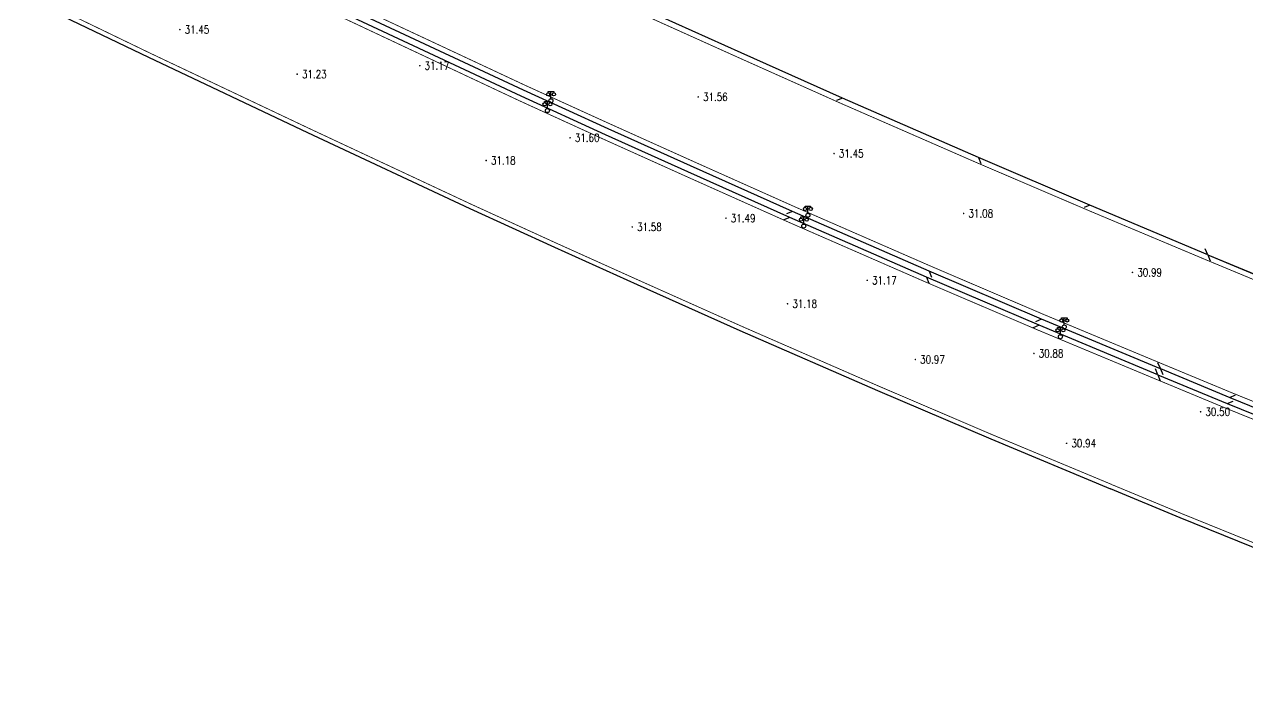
# Model space of a CAD drawing. Extents: x 404846 to 408477, y 3390929 to 3392894.
# Drawn here: x 405444.3 to 405597.2, y 3392360.3 to 3392442.8 of the extents above; entities that cross this region are included whole.
import ezdxf
from ezdxf.enums import TextEntityAlignment as Align

# ---------------------------------------------------------------- set-up
doc = ezdxf.new("R2010")
doc.units = 0
doc.header["$LTSCALE"] = 0.5
doc.layers.get('0').update_dxf_attribs({"linetype": 'CONTINUOUS'})
doc.layers.add('ASSIST', color=7, linetype='CONTINUOUS', plot=False)
for name, color, linetype in [('DLDW', 11, 'CONTINUOUS'), ('DLSS', 4, 'CONTINUOUS'), ('GCD', 1, 'CONTINUOUS')]:
    doc.layers.add(name, color=color, linetype=linetype)
doc.styles.add('HZ', font='rs.shx', dxfattribs={"width": 0.8, "bigfont": 'hztxt.shx'})

# ---------------------------------------------------------------- blocks, each defined once
blk = doc.blocks.new('gc097')
for p, q in [((-0.7, 2), (-0.7, 2.3)), ((-0.7, 2.3), (0.7, 2.3)), ((0, 0.5), (0, 2.3)), ((0.7, 2.3), (0.7, 2))]:
    blk.add_line(p, q)
for centre, radius in [((-0.7, 1.6), 0.4), ((0, 0), 0.5), ((0.73, 1.6), 0.4)]:
    blk.add_circle(centre, radius)
blk = doc.blocks.new('GC200')
at = {"linetype": 'Continuous', "const_width": 0.2, "flags": 128}
blk.add_lwpolyline([(-0.1, 0, 1), (0.1, 0, 1)], format="xyb", close=True, dxfattribs=at)

msp = doc.modelspace()

# ---------------------------------------------------------------- linework, layer by layer
at = {"layer": 'ASSIST', "linetype": 'Continuous', "flags": 128}
for points, elevation in [([(405586.014, 3392398.999), (405571.162, 3392405.19), (405557.111, 3392411.202), (405540.01, 3392418.672), (405527.268, 3392424.37), (405516.968, 3392429.01), (405506.434, 3392433.825), (405450.817, 3392459.892)], 31.052), ([(405444.35, 3392446.184), (405459.851, 3392438.696), (405479.722, 3392429.286), (405500.014, 3392419.791), (405500.019, 3392419.79), (405510.592, 3392414.958), (405520.949, 3392410.292), (405533.771, 3392404.557), (405550.988, 3392397.037), (405565.158, 3392390.974), (405580.076, 3392384.756)], 31.071), ([(405586.329, 3392399.756), (405571.48, 3392405.945), (405557.437, 3392411.954), (405540.341, 3392419.421), (405527.604, 3392425.118), (405517.307, 3392429.756), (405506.709, 3392434.578), (405506.71, 3392434.597), (405481.421, 3392446.434)], 31.036), ([(405592.247, 3392413.999), (405577.525, 3392420.204), (405563.582, 3392426.169), (405546.602, 3392433.586), (405533.946, 3392439.247), (405523.706, 3392443.859)], 31.135), ([(405592.247, 3392413.999), (405600.844, 3392410.427), (405609.772, 3392406.811), (405619.445, 3392402.814), (405630.506, 3392398.32), (405647.21, 3392391.705), (405657.769, 3392387.634), (405671.134, 3392382.538), (405674.737, 3392381.217), (405687.72, 3392376.308)], 29.818), ([(405586.012, 3392398.992), (405594.675, 3392395.393), (405603.618, 3392391.77), (405613.292, 3392387.773), (405624.543, 3392383.259), (405641.314, 3392376.618), (405651.963, 3392372.512), (405665.561, 3392367.335), (405669.087, 3392366.043), (405682.068, 3392361.135)], 29.824), ([(405586.334, 3392399.766), (405594.993, 3392396.168), (405603.936, 3392392.546), (405613.609, 3392388.548), (405624.835, 3392383.996), (405641.602, 3392377.356), (405652.247, 3392373.251), (405665.832, 3392368.076), (405669.362, 3392366.782), (405682.343, 3392361.873), (405692.56, 3392358.126), (405707.851, 3392352.596), (405717.91, 3392349.063), (405723.832, 3392346.956), (405732.172, 3392344.03), (405740.444, 3392341.218), (405751.066, 3392337.558), (405761.236, 3392334.155), (405777.878, 3392328.654), (405794.009, 3392323.441), (405815.225, 3392316.851)], 30.059), ([(405702.461, 3392337.246), (405686.993, 3392342.842), (405676.666, 3392346.63), (405663.686, 3392351.538), (405660.234, 3392352.803), (405646.423, 3392358.081), (405635.688, 3392362.221), (405618.852, 3392368.888), (405607.455, 3392373.502), (405597.78, 3392377.5), (405588.823, 3392381.128), (405580.096, 3392384.754)], 30.225)]:
    msp.add_lwpolyline(points, dxfattribs=dict(at, elevation=elevation))
at = {"layer": 'DLSS', "linetype": 'Continuous'}
for p, q in [((405546.602, 3392433.586), (405545.857, 3392433.294)), ((405563.582, 3392426.169), (405546.602, 3392433.586)), ((405563.582, 3392426.169), (405563.874, 3392425.424)), ((405577.525, 3392420.204), (405576.784, 3392419.902)), ((405592.247, 3392413.999), (405577.525, 3392420.204)), ((405540.01, 3392418.672), (405539.265, 3392418.38)), ((405540.341, 3392419.421), (405539.596, 3392419.129)), ((405557.111, 3392411.202), (405540.01, 3392418.672)), ((405557.437, 3392411.954), (405540.341, 3392419.421)), ((405592.247, 3392413.999), (405591.942, 3392414.738)), ((405592.247, 3392413.999), (405600.844, 3392410.427)), ((405592.247, 3392413.999), (405592.549, 3392413.258)), ((405557.111, 3392411.202), (405557.403, 3392410.457)), ((405557.437, 3392411.954), (405557.729, 3392411.209)), ((405571.162, 3392405.19), (405570.422, 3392404.886)), ((405571.48, 3392405.945), (405570.74, 3392405.64)), ((405586.014, 3392398.999), (405571.162, 3392405.19)), ((405586.329, 3392399.756), (405571.48, 3392405.945)), ((405586.334, 3392399.766), (405586.029, 3392400.505)), ((405586.012, 3392398.992), (405585.707, 3392399.731)), ((405586.012, 3392398.992), (405594.675, 3392395.393)), ((405586.014, 3392398.999), (405586.318, 3392398.259)), ((405586.329, 3392399.756), (405586.634, 3392399.016)), ((405586.334, 3392399.766), (405594.993, 3392396.168)), ((405594.675, 3392395.393), (405595.414, 3392395.698)), ((405594.993, 3392396.168), (405595.732, 3392396.473))]:
    msp.add_line(p, q, dxfattribs=at)
at = {"layer": 'DLSS', "linetype": 'Continuous', "const_width": 0.1, "flags": 128}
for points, elevation in [([(405506.979, 3392435.172), (405481.692, 3392447.008), (405462.707, 3392456.095), (405451.64, 3392461.417)], 31.567), ([(405506.183, 3392433.275), (405450.576, 3392459.415)], 31.406), ([(405591.994, 3392413.39), (405577.26, 3392419.579), (405563.313, 3392425.547), (405546.328, 3392432.966), (405533.668, 3392438.628), (405523.426, 3392443.242), (405512.931, 3392448.039)], 30.974), ([(405500.25, 3392420.294), (405479.958, 3392429.789), (405460.091, 3392439.197), (405444.591, 3392446.684)], 31.438), ([(405586.58, 3392400.357), (405571.734, 3392406.546), (405557.695, 3392412.552), (405540.605, 3392420.018), (405527.871, 3392425.713), (405517.576, 3392430.35), (405506.979, 3392435.172)], 30.974), ([(405585.781, 3392398.442), (405570.926, 3392404.633), (405556.872, 3392410.647), (405539.765, 3392418.119), (405527.021, 3392423.819), (405516.718, 3392428.46), (405506.183, 3392433.275)], 30.974), ([(405580.289, 3392385.267), (405565.373, 3392391.485), (405551.207, 3392397.546), (405533.995, 3392405.064), (405521.176, 3392410.797), (405510.82, 3392415.462), (405500.25, 3392420.294)], 30.974), ([(405591.994, 3392413.39), (405600.593, 3392409.817), (405609.522, 3392406.2), (405619.195, 3392402.203), (405630.274, 3392397.732), (405646.98, 3392391.117), (405657.542, 3392387.044), (405670.906, 3392381.916), (405674.506, 3392380.597), (405687.489, 3392375.688), (405697.606, 3392371.976), (405712.737, 3392366.511), (405722.826, 3392362.968), (405728.745, 3392360.861), (405736.987, 3392357.97), (405745.223, 3392355.17), (405755.742, 3392351.53), (405765.886, 3392348.136), (405782.456, 3392342.658), (405798.459, 3392337.486), (405819.595, 3392330.921)], 30.059), ([(405586.58, 3392400.357), (405595.237, 3392396.761), (405604.178, 3392393.139), (405613.852, 3392389.141), (405625.068, 3392384.586), (405641.833, 3392377.947), (405652.475, 3392373.843), (405666.048, 3392368.663), (405669.58, 3392367.368), (405682.562, 3392362.459)], 29.821), ([(405585.785, 3392398.445), (405594.451, 3392394.845), (405603.394, 3392391.222), (405613.068, 3392387.225), (405624.309, 3392382.67), (405641.083, 3392376.028), (405651.736, 3392371.92), (405665.342, 3392366.738), (405668.865, 3392365.446), (405681.846, 3392360.538)], 29.811), ([(405580.303, 3392385.252), (405589.028, 3392381.627), (405597.984, 3392377.999), (405607.659, 3392374.001), (405619.046, 3392369.378), (405635.88, 3392362.713), (405646.613, 3392358.574), (405660.409, 3392353.28), (405663.864, 3392352.014), (405676.843, 3392347.106)], 29.807)]:
    msp.add_lwpolyline(points, dxfattribs=dict(at, elevation=elevation))

# ---------------------------------------------------------------- block references
at = {"layer": 'DLDW', "linetype": 'Continuous', "xscale": 0.5, "yscale": 0.5}
for p in [(405510.161, 3392433.265, 31.883), (405509.706, 3392432.029, 31.74), (405542.268, 3392418.941, 32.083), (405541.757, 3392417.597, 32.026), (405573.827, 3392403.764, 31.759), (405574.316, 3392404.988, 31.674)]:
    msp.add_blockref('gc097', p, dxfattribs=at)
at = {"layer": 'GCD', "linetype": 'Continuous'}
ref = msp.add_blockref('GC200', (405463.773, 3392442.161, 31.447), dxfattribs=dict(at, xscale=0.5, yscale=0.5, zscale=0.5))
ref.add_attrib('height', '31.45', dxfattribs={"linetype": 'Continuous', "height": 1, "style": 'HZ', "width": 0.8}).set_placement((405464.373, 3392442.161, 31.447), align=Align.MIDDLE_LEFT)
ref = msp.add_blockref('GC200', (405478.437, 3392436.581, 31.234), dxfattribs=dict(at, xscale=0.5, yscale=0.5, zscale=0.5))
ref.add_attrib('height', '31.23', dxfattribs={"linetype": 'Continuous', "height": 1, "style": 'HZ', "width": 0.8}).set_placement((405479.037, 3392436.581, 31.234), align=Align.MIDDLE_LEFT)
ref = msp.add_blockref('GC200', (405493.762, 3392437.645, 31.17), dxfattribs=dict(at, xscale=0.5, yscale=0.5, zscale=0.5))
ref.add_attrib('height', '31.17', dxfattribs={"linetype": 'Continuous', "height": 1, "style": 'HZ', "width": 0.8}).set_placement((405494.362, 3392437.645, 31.17), align=Align.MIDDLE_LEFT)
ref = msp.add_blockref('GC200', (405528.562, 3392433.739, 31.556), dxfattribs=dict(at, xscale=0.5, yscale=0.5, zscale=0.5))
ref.add_attrib('height', '31.56', dxfattribs={"linetype": 'Continuous', "height": 1, "style": 'HZ', "width": 0.8}).set_placement((405529.162, 3392433.739, 31.556), align=Align.MIDDLE_LEFT)
ref = msp.add_blockref('GC200', (405512.545, 3392428.638, 31.6), dxfattribs=dict(at, xscale=0.5, yscale=0.5, zscale=0.5))
ref.add_attrib('height', '31.60', dxfattribs={"linetype": 'Continuous', "height": 1, "style": 'HZ', "width": 0.8}).set_placement((405513.145, 3392428.638, 31.6), align=Align.MIDDLE_LEFT)
ref = msp.add_blockref('GC200', (405502.058, 3392425.796, 31.177), dxfattribs=dict(at, xscale=0.5, yscale=0.5, zscale=0.5))
ref.add_attrib('height', '31.18', dxfattribs={"linetype": 'Continuous', "height": 1, "style": 'HZ', "width": 0.8}).set_placement((405502.658, 3392425.796, 31.177), align=Align.MIDDLE_LEFT)
ref = msp.add_blockref('GC200', (405545.542, 3392426.667, 31.451), dxfattribs=dict(at, xscale=0.5, yscale=0.5, zscale=0.5))
ref.add_attrib('height', '31.45', dxfattribs={"linetype": 'Continuous', "height": 1, "style": 'HZ', "width": 0.8}).set_placement((405546.142, 3392426.667, 31.451), align=Align.MIDDLE_LEFT)
ref = msp.add_blockref('GC200', (405532.034, 3392418.575, 31.492), dxfattribs=dict(at, xscale=0.5, yscale=0.5, zscale=0.5))
ref.add_attrib('height', '31.49', dxfattribs={"linetype": 'Continuous', "height": 1, "style": 'HZ', "width": 0.8}).set_placement((405532.634, 3392418.575, 31.492), align=Align.MIDDLE_LEFT)
ref = msp.add_blockref('GC200', (405561.74, 3392419.169, 31.08), dxfattribs=dict(at, xscale=0.5, yscale=0.5, zscale=0.5))
ref.add_attrib('height', '31.08', dxfattribs={"linetype": 'Continuous', "height": 1, "style": 'HZ', "width": 0.8}).set_placement((405562.34, 3392419.169, 31.08), align=Align.MIDDLE_LEFT)
ref = msp.add_blockref('GC200', (405520.321, 3392417.482, 31.58), dxfattribs=dict(at, xscale=0.5, yscale=0.5, zscale=0.5))
ref.add_attrib('height', '31.58', dxfattribs={"linetype": 'Continuous', "height": 1, "style": 'HZ', "width": 0.8}).set_placement((405520.921, 3392417.482, 31.58), align=Align.MIDDLE_LEFT)
ref = msp.add_blockref('GC200', (405549.688, 3392410.808, 31.17), dxfattribs=dict(at, xscale=0.5, yscale=0.5, zscale=0.5))
ref.add_attrib('height', '31.17', dxfattribs={"linetype": 'Continuous', "height": 1, "style": 'HZ', "width": 0.8}).set_placement((405550.288, 3392410.808, 31.17), align=Align.MIDDLE_LEFT)
ref = msp.add_blockref('GC200', (405582.843, 3392411.801, 30.989), dxfattribs=dict(at, xscale=0.5, yscale=0.5, zscale=0.5))
ref.add_attrib('height', '30.99', dxfattribs={"linetype": 'Continuous', "height": 1, "style": 'HZ', "width": 0.8}).set_placement((405583.443, 3392411.801, 30.989), align=Align.MIDDLE_LEFT)
ref = msp.add_blockref('GC200', (405539.733, 3392407.879, 31.177), dxfattribs=dict(at, xscale=0.5, yscale=0.5, zscale=0.5))
ref.add_attrib('height', '31.18', dxfattribs={"linetype": 'Continuous', "height": 1, "style": 'HZ', "width": 0.8}).set_placement((405540.333, 3392407.879, 31.177), align=Align.MIDDLE_LEFT)
ref = msp.add_blockref('GC200', (405570.525, 3392401.668, 30.884), dxfattribs=dict(at, xscale=0.5, yscale=0.5, zscale=0.5))
ref.add_attrib('height', '30.88', dxfattribs={"linetype": 'Continuous', "height": 1, "style": 'HZ', "width": 0.8}).set_placement((405571.125, 3392401.668, 30.884), align=Align.MIDDLE_LEFT)
ref = msp.add_blockref('GC200', (405555.704, 3392400.913, 30.972), dxfattribs=dict(at, xscale=0.5, yscale=0.5, zscale=0.5))
ref.add_attrib('height', '30.97', dxfattribs={"linetype": 'Continuous', "height": 1, "style": 'HZ', "width": 0.8}).set_placement((405556.304, 3392400.913, 30.972), align=Align.MIDDLE_LEFT)
ref = msp.add_blockref('GC200', (405591.358, 3392394.379, 30.504), dxfattribs=dict(at, xscale=0.5, yscale=0.5, zscale=0.5))
ref.add_attrib('height', '30.50', dxfattribs={"linetype": 'Continuous', "height": 1, "style": 'HZ', "width": 0.8}).set_placement((405591.958, 3392394.379, 30.504), align=Align.MIDDLE_LEFT)
ref = msp.add_blockref('GC200', (405574.608, 3392390.429, 30.939), dxfattribs=dict(at, xscale=0.5, yscale=0.5, zscale=0.5))
ref.add_attrib('height', '30.94', dxfattribs={"linetype": 'Continuous', "height": 1, "style": 'HZ', "width": 0.8}).set_placement((405575.208, 3392390.429, 30.939), align=Align.MIDDLE_LEFT)

doc.saveas('drawing.dxf')
